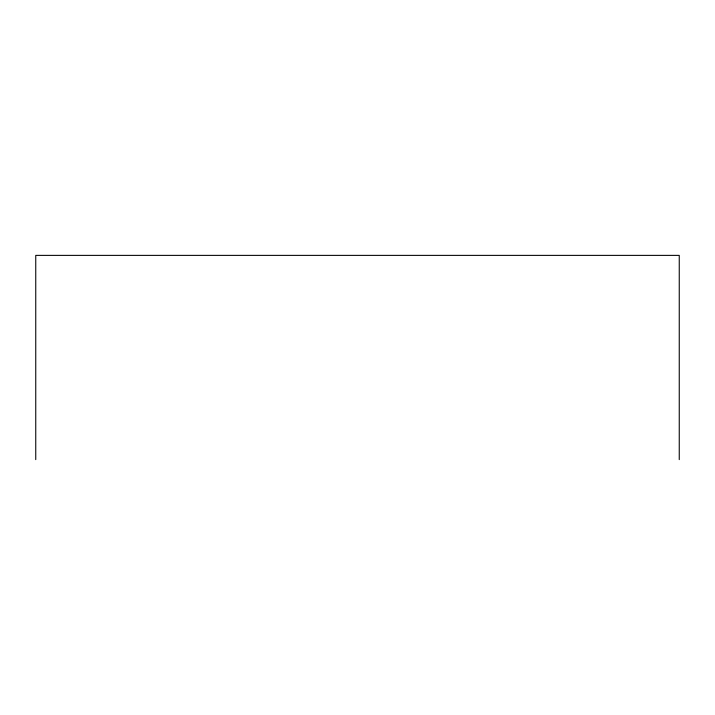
<?xml version="1.0" encoding="UTF-8"?>
<svg xmlns="http://www.w3.org/2000/svg" width="715" height="715" viewBox="0 0 715 715"><rect width="100%" height="100%" fill="white"/><g stroke="black" fill="none" stroke-linecap="round" stroke-linejoin="round"><path stroke-width="1.07" d="M679.25 459.62L679.25 255.38L35.75 255.38L35.75 459.62"/></g></svg>
